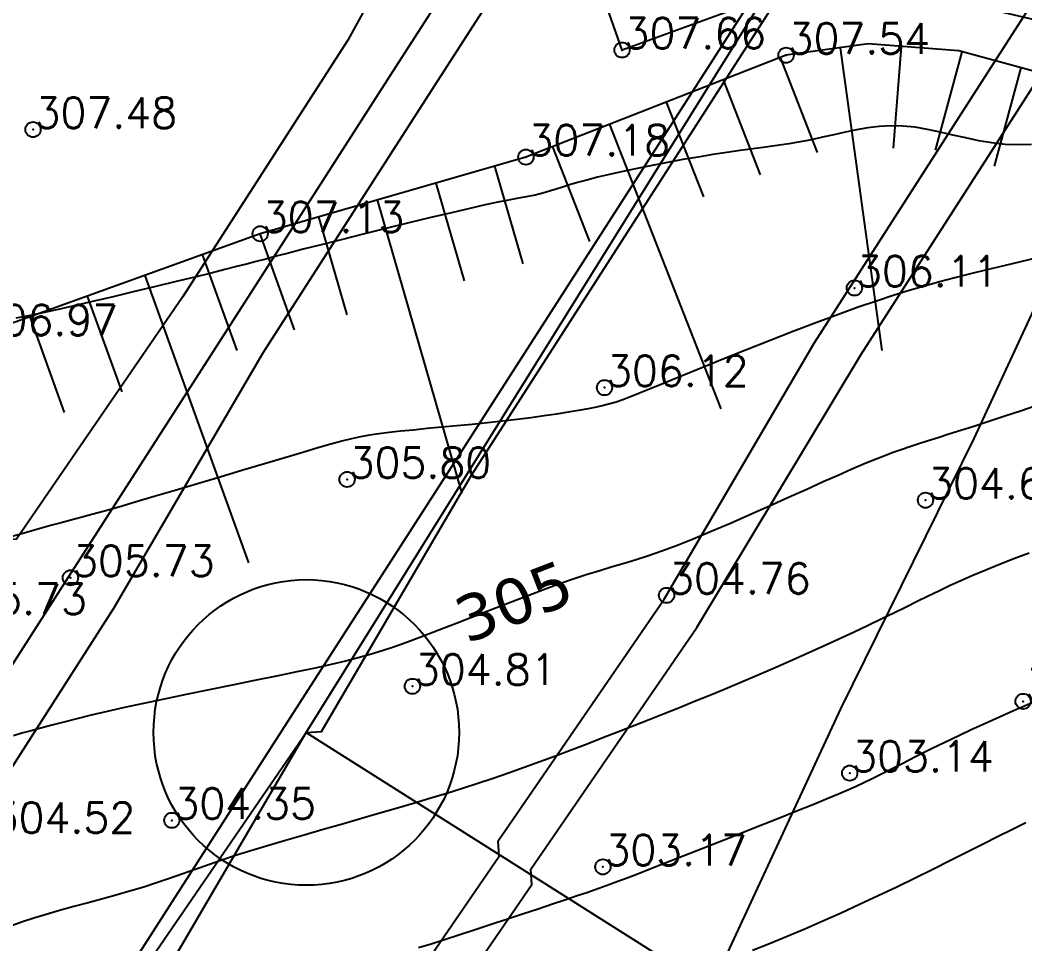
# Model space of a CAD drawing. Header units: millimetres. Extents: x 524954 to 526204, y 9523489 to 9524010.
# Drawn here: x 526035.92 to 526068.81, y 9523822.06 to 9523852.29 of the extents above; entities that cross this region are included whole.
import ezdxf
from ezdxf.enums import TextEntityAlignment as Align

# ---------------------------------------------------------------- set-up
doc = ezdxf.new("R2010")
doc.units = ezdxf.units.MM
doc.header["$PDMODE"] = 32
doc.header["$PDSIZE"] = 0.5
for name, color, linetype in [('CN_01_00', 3, 'Continuous'), ('CN_02_00', 4, 'Continuous'), ('CN_05_00', 6, 'Continuous'), ('Cotation Courbes de niveau', 7, 'Continuous'), ('Haut_Talus', 30, 'Continuous'), ('PLUME_1', 7, 'Continuous'), ('PLUME_2', 1, 'Continuous'), ('PLUME_3', 4, 'Continuous'), ('PLUME_4', 3, 'Continuous'), ('PLUME_5', 6, 'Continuous'), ('PLUME_6', 2, 'Continuous'), ('Talus', 2, 'Continuous'), ('TopoAlt', 3, 'Continuous'), ('TOPOJIS', 7, 'Continuous')]:
    doc.layers.add(name, color=color, linetype=linetype)
doc.layers.add('Trottoir', color=7, linetype='Continuous', true_color=0xff6666)
doc.styles.add('Simplex 1.0', font='Simplex.shx', dxfattribs={"width": 0.99, "height": 1})
doc.styles.add('Verdana 1.0', font='verdana.ttf', dxfattribs={"width": 0.99, "height": 1})

# ---------------------------------------------------------------- blocks, each defined once
blk = doc.blocks.new('TCPOINT M')
at = {"color": 0}
blk.add_point((0, 0), dxfattribs=at)
at = {"layer": 'TopoAlt', "style": 'Simplex 1.0', "width": 0.99}
blk.add_attdef('ALT', (0.15, 0.15), '', height=1, dxfattribs=at)

msp = doc.modelspace()

# ---------------------------------------------------------------- linework, layer by layer
at = {"layer": 'CN_01_00', "flags": 128}
for points, elevation in [([(526069.026, 9523848.218), (526068.594, 9523848.205), (526068.161, 9523848.222), (526067.729, 9523848.271), (526067.299, 9523848.344), (526066.873, 9523848.434), (526066.45, 9523848.532), (526066.033, 9523848.629), (526065.621, 9523848.716), (526065.216, 9523848.784), (526064.817, 9523848.826), (526064.427, 9523848.834), (526064.044, 9523848.812), (526063.666, 9523848.767), (526063.293, 9523848.702), (526062.924, 9523848.625), (526062.556, 9523848.542), (526062.19, 9523848.457), (526061.823, 9523848.377), (526061.456, 9523848.306), (526061.083, 9523848.243), (526060.704, 9523848.186), (526060.315, 9523848.131), (526059.912, 9523848.077), (526059.493, 9523848.02), (526059.056, 9523847.959), (526058.596, 9523847.89), (526058.113, 9523847.812), (526057.615, 9523847.725), (526057.11, 9523847.633), (526056.609, 9523847.536), (526056.12, 9523847.438), (526055.653, 9523847.338), (526055.217, 9523847.241), (526054.822, 9523847.147), (526054.474, 9523847.057), (526054.171, 9523846.974), (526053.905, 9523846.897), (526053.672, 9523846.825), (526053.465, 9523846.76), (526053.279, 9523846.702), (526053.107, 9523846.65), (526052.944, 9523846.606), (526052.783, 9523846.568), (526052.611, 9523846.532), (526052.416, 9523846.496), (526052.185, 9523846.452), (526051.904, 9523846.399), (526051.562, 9523846.33), (526051.145, 9523846.242), (526050.64, 9523846.129), (526050.04, 9523845.99), (526049.365, 9523845.83), (526048.642, 9523845.654), (526047.895, 9523845.47), (526047.15, 9523845.285), (526046.435, 9523845.106), (526045.774, 9523844.939), (526045.193, 9523844.791), (526044.71, 9523844.667), (526044.308, 9523844.562), (526043.961, 9523844.472), (526043.645, 9523844.389), (526043.333, 9523844.308), (526043.001, 9523844.223), (526042.624, 9523844.127), (526042.175, 9523844.015), (526041.637, 9523843.883), (526041.026, 9523843.733), (526040.363, 9523843.573), (526039.671, 9523843.407), (526038.974, 9523843.241), (526038.293, 9523843.081), (526037.65, 9523842.932), (526037.07, 9523842.801), (526036.568, 9523842.692), (526036.143, 9523842.602), (526035.785, 9523842.532)], 307), ([(526048.966, 9523821.935), (526049.373, 9523822.063), (526049.813, 9523822.203), (526050.286, 9523822.356), (526050.789, 9523822.519), (526051.312, 9523822.691), (526051.842, 9523822.865), (526052.367, 9523823.039), (526052.874, 9523823.208), (526053.35, 9523823.367), (526053.782, 9523823.511), (526054.159, 9523823.638), (526054.473, 9523823.744), (526054.741, 9523823.835), (526054.984, 9523823.921), (526055.226, 9523824.008), (526055.489, 9523824.106), (526055.794, 9523824.223), (526056.164, 9523824.366), (526056.622, 9523824.545), (526057.181, 9523824.765), (526057.822, 9523825.017), (526058.519, 9523825.292), (526059.243, 9523825.578), (526059.967, 9523825.865), (526060.665, 9523826.143), (526061.309, 9523826.399), (526061.871, 9523826.625), (526062.333, 9523826.812), (526062.708, 9523826.967), (526063.019, 9523827.1), (526063.289, 9523827.22), (526063.54, 9523827.337), (526063.793, 9523827.46), (526064.071, 9523827.601), (526064.398, 9523827.767), (526064.79, 9523827.967), (526065.251, 9523828.2), (526065.779, 9523828.463), (526066.373, 9523828.751), (526067.032, 9523829.063), (526067.755, 9523829.395), (526068.539, 9523829.743), (526069.384, 9523830.104)], 303)]:
    msp.add_lwpolyline(points, dxfattribs=dict(at, elevation=elevation))
at = {"layer": 'CN_02_00', "flags": 128}
for points, elevation in [([(526069.212, 9523844.515), (526068.67, 9523844.386), (526068.117, 9523844.252), (526067.565, 9523844.118), (526067.028, 9523843.984), (526066.514, 9523843.853), (526066.016, 9523843.722), (526065.521, 9523843.585), (526065.02, 9523843.438), (526064.499, 9523843.277), (526063.948, 9523843.096), (526063.354, 9523842.892), (526062.707, 9523842.659), (526062, 9523842.396), (526061.249, 9523842.109), (526060.476, 9523841.808), (526059.702, 9523841.503), (526058.95, 9523841.202), (526058.239, 9523840.916), (526057.593, 9523840.653), (526057.032, 9523840.424), (526056.572, 9523840.235), (526056.2, 9523840.084), (526055.897, 9523839.963), (526055.647, 9523839.868), (526055.428, 9523839.792), (526055.224, 9523839.731), (526055.015, 9523839.677), (526054.783, 9523839.626), (526054.512, 9523839.572), (526054.203, 9523839.516), (526053.859, 9523839.458), (526053.481, 9523839.399), (526053.075, 9523839.339), (526052.642, 9523839.28), (526052.187, 9523839.222), (526051.711, 9523839.166), (526051.219, 9523839.113), (526050.719, 9523839.062), (526050.218, 9523839.013), (526049.725, 9523838.966), (526049.248, 9523838.921), (526048.796, 9523838.877), (526048.376, 9523838.835), (526047.997, 9523838.793), (526047.663, 9523838.75), (526047.359, 9523838.705), (526047.069, 9523838.652), (526046.773, 9523838.588), (526046.453, 9523838.51), (526046.092, 9523838.412), (526045.671, 9523838.292), (526045.172, 9523838.146), (526044.584, 9523837.971), (526043.922, 9523837.773), (526043.21, 9523837.56), (526042.471, 9523837.338), (526041.726, 9523837.115), (526041, 9523836.899), (526040.315, 9523836.696), (526039.693, 9523836.513), (526039.152, 9523836.357), (526038.684, 9523836.225), (526038.276, 9523836.111), (526037.913, 9523836.013), (526037.583, 9523835.924), (526037.272, 9523835.84), (526036.967, 9523835.758), (526036.654, 9523835.672), (526036.322, 9523835.579), (526035.976, 9523835.481), (526035.623, 9523835.379)], 306), ([(526068.948, 9523834.849), (526068.45, 9523834.659), (526067.976, 9523834.473), (526067.527, 9523834.292), (526067.106, 9523834.116), (526066.715, 9523833.945), (526066.345, 9523833.776), (526065.99, 9523833.608), (526065.64, 9523833.438), (526065.286, 9523833.264), (526064.921, 9523833.083), (526064.536, 9523832.893), (526064.123, 9523832.692), (526063.675, 9523832.478), (526063.197, 9523832.253), (526062.694, 9523832.02), (526062.173, 9523831.781), (526061.639, 9523831.541), (526061.1, 9523831.301), (526060.561, 9523831.064), (526060.029, 9523830.834), (526059.508, 9523830.612), (526058.997, 9523830.398), (526058.494, 9523830.19), (526057.997, 9523829.987), (526057.502, 9523829.788), (526057.008, 9523829.59), (526056.513, 9523829.394), (526056.012, 9523829.196), (526055.506, 9523828.998), (526054.994, 9523828.798), (526054.479, 9523828.599), (526053.962, 9523828.401), (526053.445, 9523828.206), (526052.929, 9523828.015), (526052.416, 9523827.828), (526051.908, 9523827.649), (526051.405, 9523827.476), (526050.905, 9523827.309), (526050.401, 9523827.146), (526049.892, 9523826.985), (526049.371, 9523826.825), (526048.835, 9523826.664), (526048.28, 9523826.5), (526047.7, 9523826.332), (526047.095, 9523826.158), (526046.473, 9523825.98), (526045.843, 9523825.801), (526045.218, 9523825.621), (526044.608, 9523825.444), (526044.022, 9523825.271), (526043.473, 9523825.105), (526042.971, 9523824.947), (526042.523, 9523824.8), (526042.119, 9523824.661), (526041.75, 9523824.53), (526041.401, 9523824.404), (526041.061, 9523824.282), (526040.718, 9523824.161), (526040.36, 9523824.041), (526039.974, 9523823.919), (526039.553, 9523823.794), (526039.102, 9523823.666), (526038.632, 9523823.537), (526038.154, 9523823.407), (526037.678, 9523823.277), (526037.215, 9523823.148), (526036.775, 9523823.021), (526036.368, 9523822.897), (526036.002, 9523822.776), (526035.671, 9523822.657)], 304), ([(526059.89, 9523821.85), (526060.454, 9523822.076), (526061.026, 9523822.311), (526061.608, 9523822.556), (526062.198, 9523822.811), (526062.795, 9523823.077), (526063.4, 9523823.354), (526064.008, 9523823.639), (526064.614, 9523823.928), (526065.212, 9523824.22), (526065.8, 9523824.509), (526066.371, 9523824.794), (526066.92, 9523825.07), (526067.444, 9523825.335), (526067.938, 9523825.584), (526068.404, 9523825.818), (526068.844, 9523826.032)], 302)]:
    msp.add_lwpolyline(points, dxfattribs=dict(at, elevation=elevation))
at = {"layer": 'CN_05_00', "elevation": 305, "flags": 128}
msp.add_lwpolyline([(526069.32, 9523839.723), (526068.694, 9523839.508), (526068.12, 9523839.314), (526067.601, 9523839.142), (526067.133, 9523838.991), (526066.709, 9523838.856), (526066.324, 9523838.736), (526065.971, 9523838.626), (526065.644, 9523838.524), (526065.337, 9523838.427), (526065.044, 9523838.33), (526064.757, 9523838.232), (526064.469, 9523838.127), (526064.171, 9523838.014), (526063.854, 9523837.888), (526063.508, 9523837.744), (526063.125, 9523837.581), (526062.695, 9523837.393), (526062.211, 9523837.178), (526061.667, 9523836.934), (526061.074, 9523836.667), (526060.45, 9523836.386), (526059.809, 9523836.1), (526059.169, 9523835.819), (526058.545, 9523835.55), (526057.953, 9523835.303), (526057.41, 9523835.087), (526056.925, 9523834.907), (526056.488, 9523834.757), (526056.083, 9523834.628), (526055.693, 9523834.51), (526055.302, 9523834.395), (526054.894, 9523834.273), (526054.451, 9523834.134), (526053.959, 9523833.97), (526053.405, 9523833.774), (526052.802, 9523833.552), (526052.165, 9523833.311), (526051.514, 9523833.06), (526050.863, 9523832.807), (526050.231, 9523832.56), (526049.633, 9523832.328), (526049.088, 9523832.119), (526048.606, 9523831.938), (526048.174, 9523831.784), (526047.773, 9523831.649), (526047.385, 9523831.529), (526046.99, 9523831.418), (526046.57, 9523831.311), (526046.107, 9523831.202), (526045.58, 9523831.086), (526044.978, 9523830.958), (526044.313, 9523830.821), (526043.6, 9523830.676), (526042.859, 9523830.525), (526042.107, 9523830.373), (526041.362, 9523830.221), (526040.64, 9523830.071), (526039.961, 9523829.927), (526039.337, 9523829.79), (526038.768, 9523829.661), (526038.25, 9523829.54), (526037.78, 9523829.426), (526037.352, 9523829.318), (526036.962, 9523829.218), (526036.607, 9523829.124), (526036.282, 9523829.035), (526035.983, 9523828.953), (526035.704, 9523828.873)], dxfattribs=at)
at = {"layer": 'Haut_Talus', "flags": 128}
msp.add_lwpolyline([(526171.033, 9523866.062), (526156.593, 9523865.719), (526127.429, 9523864.659), (526104.337, 9523863.009), (526102.126, 9523862.69), (526100.567, 9523862.248), (526096.886, 9523861.016), (526092.485, 9523857.645), (526088.608, 9523854.425), (526083.723, 9523851.792), (526080.674, 9523850.887), (526074.664, 9523849.851), (526070.573, 9523850.218), (526066.649, 9523851.282), (526063.677, 9523851.512), (526060.991, 9523851.142), (526052.479, 9523847.81), (526043.781, 9523845.3), (526034.415, 9523841.924), (526030.413, 9523840.534), (526023.419, 9523838.01), (526017.005, 9523833.556), (526013.158, 9523827.175)], dxfattribs=at)
at = {"layer": 'PLUME_1'}
msp.add_lwpolyline([(525458.473, 9523640.258), (525480.389, 9523635.341), (525499.593, 9523633.233), (525627.749, 9523622.033), (525657.425, 9523620.69), (525687.455, 9523621.378), (525717.375, 9523623.562), (525747.113, 9523628.239), (525776.244, 9523634.376), (525805.193, 9523643.006), (525833.533, 9523653.096), (525860.731, 9523665.108), (525887.284, 9523679.078), (525913.194, 9523695.007), (525937.497, 9523712.322), (525960.695, 9523731.06), (525982.749, 9523751.721), (526003.235, 9523773.269), (526022.079, 9523796.703), (526039.853, 9523821.062), (526045.291, 9523828.979), (526068.175, 9523865.742)], dxfattribs=at)
msp.add_circle((526045.291, 9523828.979), 5, dxfattribs=at)
at = {"layer": 'PLUME_2'}
msp.add_lwpolyline([(526045.291, 9523828.979), (526146.205, 9523765.156)], dxfattribs=at)
at = {"layer": 'PLUME_3'}
for points in [[(526068.175, 9523865.742), (526066.363, 9523863.103), (526060.961, 9523854.688), (526055.559, 9523846.272), (526050.158, 9523837.856), (526044.756, 9523829.441), (526044.756, 9523829.441), (526039.354, 9523821.025), (526033.454, 9523812.573), (526028.016, 9523804.656), (526027.517, 9523804.62), (526021.58, 9523796.667), (526015.644, 9523788.714)], [(526016.179, 9523788.251), (526022.614, 9523796.241), (526022.614, 9523796.241), (526028.551, 9523804.194), (526034.488, 9523812.148), (526039.889, 9523820.563), (526040.388, 9523820.599), (526045.291, 9523828.979), (526045.79, 9523829.015), (526050.693, 9523837.394), (526056.094, 9523845.81), (526061.496, 9523854.225), (526066.898, 9523862.641), (526068.71, 9523865.28)]]:
    msp.add_lwpolyline(points, dxfattribs=at)
at = {"layer": 'PLUME_4'}
for points in [[(526058.726, 9523871.57), (526056.913, 9523868.931), (526051.512, 9523860.515), (526046.645, 9523851.637), (526041.243, 9523843.222), (526035.805, 9523835.305), (526035.307, 9523835.268), (526029.869, 9523827.352), (526023.932, 9523819.398), (526017.959, 9523811.944), (526017.46, 9523811.907), (526011.487, 9523804.453), (526004.443, 9523797.923), (525998.47, 9523790.468), (525998.507, 9523789.969), (525991.463, 9523783.439), (525986.025, 9523775.522), (525979.018, 9523768.494), (525979.018, 9523768.494), (525971.44, 9523762.426), (525963.327, 9523756.82), (525953.535, 9523753.599)], [(526058.726, 9523871.57), (526056.913, 9523868.931), (526051.512, 9523860.515), (526046.645, 9523851.637), (526041.243, 9523843.222), (526035.805, 9523835.305), (526035.307, 9523835.268), (526029.869, 9523827.352), (526023.932, 9523819.398), (526017.959, 9523811.944), (526017.46, 9523811.907), (526011.487, 9523804.453), (526004.443, 9523797.923), (525998.47, 9523790.468), (525998.507, 9523789.969), (525991.463, 9523783.439), (525986.025, 9523775.522), (525979.018, 9523768.494), (525979.018, 9523768.494), (525971.44, 9523762.426), (525963.327, 9523756.82), (525953.535, 9523753.599)], [(526052.411, 9523786.384), (526056.171, 9523796.685), (526056.757, 9523809.261), (526057.256, 9523809.297), (526058.449, 9523820.414), (526058.449, 9523820.414), (526062.781, 9523829.754), (526067.149, 9523838.595), (526071.48, 9523847.936), (526076.347, 9523856.813), (526078.16, 9523859.452)], [(526052.411, 9523786.384), (526056.171, 9523796.685), (526056.757, 9523809.261), (526057.256, 9523809.297), (526058.449, 9523820.414), (526058.449, 9523820.414), (526062.781, 9523829.754), (526067.149, 9523838.595), (526071.48, 9523847.936), (526076.347, 9523856.813), (526078.16, 9523859.452)]]:
    msp.add_lwpolyline(points, dxfattribs=at)
at = {"layer": 'PLUME_5'}
for points in [[(526061.864, 9523869.793), (526060.087, 9523866.656), (526054.686, 9523858.24), (526049.284, 9523849.825), (526043.882, 9523841.409), (526038.979, 9523833.03), (526038.979, 9523833.03), (526033.578, 9523824.614), (526027.641, 9523816.661), (526022.203, 9523808.744), (526022.203, 9523808.744), (526016.266, 9523800.791), (526010.293, 9523793.336)], [(526028.427, 9523792.153), (526034.364, 9523800.107), (526040.301, 9523808.06), (526045.702, 9523816.475), (526046.165, 9523817.01), (526051.603, 9523824.927), (526051.566, 9523825.426), (526057.004, 9523833.343), (526061.907, 9523841.722), (526067.309, 9523850.138), (526072.711, 9523858.553), (526074.487, 9523861.691)]]:
    msp.add_lwpolyline(points, dxfattribs=at)
at = {"layer": 'PLUME_6'}
for points in [[(526060.794, 9523870.718), (526059.017, 9523867.58), (526053.616, 9523859.165), (526048.214, 9523850.749), (526042.812, 9523842.334), (526037.41, 9523833.918), (526037.41, 9523833.918), (526032.009, 9523825.502), (526026.571, 9523817.586), (526021.133, 9523809.669), (526021.133, 9523809.669), (526015.196, 9523801.715), (526008.724, 9523794.224)], [(526029.497, 9523791.229), (526035.434, 9523799.182), (526041.371, 9523807.135), (526047.271, 9523815.587), (526047.235, 9523816.086), (526052.673, 9523824.003), (526052.636, 9523824.502), (526058.074, 9523832.418), (526063.44, 9523841.333), (526068.841, 9523849.748), (526074.243, 9523858.164), (526076.056, 9523860.803)]]:
    msp.add_lwpolyline(points, dxfattribs=at)
at = {"layer": 'Talus'}
for p, q in [((526062.766, 9523851.386), (526064.13, 9523841.48)), ((526062.766, 9523851.386), (526064.13, 9523841.48)), ((526064.754, 9523851.429), (526064.497, 9523848.105)), ((526064.754, 9523851.429), (526064.497, 9523848.105)), ((526066.745, 9523851.256), (526065.872, 9523848.039)), ((526066.745, 9523851.256), (526065.872, 9523848.039)), ((526060.797, 9523851.066), (526062.012, 9523847.962)), ((526060.797, 9523851.066), (526062.012, 9523847.962)), ((526068.675, 9523850.733), (526067.803, 9523847.516)), ((526068.675, 9523850.733), (526067.803, 9523847.516)), ((526058.934, 9523850.337), (526060.149, 9523847.233)), ((526058.934, 9523850.337), (526060.149, 9523847.233)), ((526057.072, 9523849.607), (526058.287, 9523846.504)), ((526057.072, 9523849.607), (526058.287, 9523846.504)), ((526055.209, 9523848.878), (526058.855, 9523839.567)), ((526055.209, 9523848.878), (526058.855, 9523839.567)), ((526053.347, 9523848.149), (526054.562, 9523845.045)), ((526053.347, 9523848.149), (526054.562, 9523845.045)), ((526051.453, 9523847.514), (526052.377, 9523844.311)), ((526051.453, 9523847.514), (526052.377, 9523844.311)), ((526049.531, 9523846.959), (526050.455, 9523843.757)), ((526049.531, 9523846.959), (526050.455, 9523843.757)), ((526047.61, 9523846.405), (526050.382, 9523836.797)), ((526047.61, 9523846.405), (526050.382, 9523836.797)), ((526045.688, 9523845.85), (526046.612, 9523842.648)), ((526045.688, 9523845.85), (526046.612, 9523842.648)), ((526043.767, 9523845.295), (526044.897, 9523842.159)), ((526043.767, 9523845.295), (526044.897, 9523842.159)), ((526041.885, 9523844.617), (526043.016, 9523841.481)), ((526041.885, 9523844.617), (526043.016, 9523841.481)), ((526040.004, 9523843.939), (526043.395, 9523834.531)), ((526040.004, 9523843.939), (526043.395, 9523834.531)), ((526038.122, 9523843.261), (526039.253, 9523840.125)), ((526038.122, 9523843.261), (526039.253, 9523840.125)), ((526036.241, 9523842.582), (526037.371, 9523839.447)), ((526036.241, 9523842.582), (526037.371, 9523839.447))]:
    msp.add_line(p, q, dxfattribs=at)
at = {"layer": 'Trottoir', "flags": 128}
msp.add_lwpolyline([(526170.933, 9523867.731), (526164.935, 9523867.549), (526149.156, 9523867.004), (526126.848, 9523866.163), (526122.094, 9523865.942), (526104.15, 9523864.303), (526101.853, 9523863.972), (526100.18, 9523863.497), (526096.264, 9523862.186), (526091.669, 9523858.668), (526087.873, 9523855.514), (526083.218, 9523853.006), (526079.344, 9523851.832), (526074.626, 9523851.435), (526070.799, 9523851.91), (526065.759, 9523853.102), (526062.699, 9523853.364), (526059.346, 9523852.66), (526055.623, 9523851.314), (526054.995, 9523853.117)], dxfattribs=at)

# ---------------------------------------------------------------- block references
at = {"layer": 'TOPOJIS'}
ref = msp.add_blockref('TCPOINT M', (526055.623, 9523851.314, 307.66), dxfattribs=at)
ref.add_attrib('ALT', '307.66', (526055.673, 9523851.364, 307.66), dxfattribs={"layer": 'TopoAlt', "height": 1, "style": 'Simplex 1.0', "width": 0.99})
ref = msp.add_blockref('TCPOINT M', (526060.991, 9523851.142, 307.54), dxfattribs=at)
ref.add_attrib('ALT', '307.54', (526061.041, 9523851.192, 307.54), dxfattribs={"layer": 'TopoAlt', "height": 1, "style": 'Simplex 1.0', "width": 0.99})
ref = msp.add_blockref('TCPOINT M', (526036.346, 9523848.709, 307.48), dxfattribs=at)
ref.add_attrib('ALT', '307.48', (526036.396, 9523848.759, 307.48), dxfattribs={"layer": 'TopoAlt', "height": 1, "style": 'Simplex 1.0', "width": 0.99})
ref = msp.add_blockref('TCPOINT M', (526052.479, 9523847.81, 307.18), dxfattribs=at)
ref.add_attrib('ALT', '307.18', (526052.529, 9523847.86, 307.18), dxfattribs={"layer": 'TopoAlt', "height": 1, "style": 'Simplex 1.0', "width": 0.99})
ref = msp.add_blockref('TCPOINT M', (526043.781, 9523845.3, 307.13), dxfattribs=at)
ref.add_attrib('ALT', '307.13', (526043.831, 9523845.35, 307.13), dxfattribs={"layer": 'TopoAlt', "height": 1, "style": 'Simplex 1.0', "width": 0.99})
ref = msp.add_blockref('TCPOINT M', (526063.231, 9523843.524, 306.11), dxfattribs=at)
ref.add_attrib('ALT', '306.11', (526063.281, 9523843.574, 306.11), dxfattribs={"layer": 'TopoAlt', "height": 1, "style": 'Simplex 1.0', "width": 0.99})
ref = msp.add_blockref('TCPOINT M', (526034.415, 9523841.924, 306.97), dxfattribs=at)
ref.add_attrib('ALT', '306.97', (526034.465, 9523841.974, 306.97), dxfattribs={"layer": 'TopoAlt', "height": 1, "style": 'Simplex 1.0', "width": 0.99})
ref = msp.add_blockref('TCPOINT M', (526055.05, 9523840.263, 306.12), dxfattribs=at)
ref.add_attrib('ALT', '306.12', (526055.1, 9523840.313, 306.12), dxfattribs={"layer": 'TopoAlt', "height": 1, "style": 'Simplex 1.0', "width": 0.99})
ref = msp.add_blockref('TCPOINT M', (526046.625, 9523837.259, 305.8), dxfattribs=at)
ref.add_attrib('ALT', '305.80', (526046.675, 9523837.309, 305.8), dxfattribs={"layer": 'TopoAlt', "height": 1, "style": 'Simplex 1.0', "width": 0.99})
ref = msp.add_blockref('TCPOINT M', (526065.556, 9523836.58, 304.62), dxfattribs=at)
ref.add_attrib('ALT', '304.62', (526065.606, 9523836.63, 304.62), dxfattribs={"layer": 'TopoAlt', "height": 1, "style": 'Simplex 1.0', "width": 0.99})
ref = msp.add_blockref('TCPOINT M', (526037.571, 9523834.042, 305.73), dxfattribs=at)
ref.add_attrib('ALT', '305.73', (526037.621, 9523834.092, 305.73), dxfattribs={"layer": 'TopoAlt', "height": 1, "style": 'Simplex 1.0', "width": 0.99})
ref = msp.add_blockref('TCPOINT M', (526057.082, 9523833.467, 304.76), dxfattribs=at)
ref.add_attrib('ALT', '304.76', (526057.132, 9523833.517, 304.76), dxfattribs={"layer": 'TopoAlt', "height": 1, "style": 'Simplex 1.0', "width": 0.99})
ref = msp.add_blockref('TCPOINT M', (526033.393, 9523832.799, 305.73), dxfattribs=at)
ref.add_attrib('ALT', '305.73', (526033.443, 9523832.849, 305.73), dxfattribs={"layer": 'TopoAlt', "height": 1, "style": 'Simplex 1.0', "width": 0.99})
ref = msp.add_blockref('TCPOINT M', (526048.762, 9523830.488, 304.81), dxfattribs=at)
ref.add_attrib('ALT', '304.81', (526048.812, 9523830.538, 304.81), dxfattribs={"layer": 'TopoAlt', "height": 1, "style": 'Simplex 1.0', "width": 0.99})
ref = msp.add_blockref('TCPOINT M', (526068.75, 9523829.996, 303), dxfattribs=at)
ref.add_attrib('ALT', '303.00', (526068.8, 9523830.046, 303), dxfattribs={"layer": 'TopoAlt', "height": 1, "style": 'Simplex 1.0', "width": 0.99})
ref = msp.add_blockref('TCPOINT M', (526063.074, 9523827.648, 303.14), dxfattribs=at)
ref.add_attrib('ALT', '303.14', (526063.124, 9523827.698, 303.14), dxfattribs={"layer": 'TopoAlt', "height": 1, "style": 'Simplex 1.0', "width": 0.99})
ref = msp.add_blockref('TCPOINT M', (526040.89, 9523826.102, 304.35), dxfattribs=at)
ref.add_attrib('ALT', '304.35', (526040.94, 9523826.152, 304.35), dxfattribs={"layer": 'TopoAlt', "height": 1, "style": 'Simplex 1.0', "width": 0.99})
ref = msp.add_blockref('TCPOINT M', (526034.974, 9523825.64, 304.52), dxfattribs=at)
ref.add_attrib('ALT', '304.52', (526035.024, 9523825.69, 304.52), dxfattribs={"layer": 'TopoAlt', "height": 1, "style": 'Simplex 1.0', "width": 0.99})
ref = msp.add_blockref('TCPOINT M', (526054.996, 9523824.578, 303.17), dxfattribs=at)
ref.add_attrib('ALT', '303.17', (526055.046, 9523824.628, 303.17), dxfattribs={"layer": 'TopoAlt', "height": 1, "style": 'Simplex 1.0', "width": 0.99})

# ---------------------------------------------------------------- texts
at = {"layer": 'Cotation Courbes de niveau', "style": 'Verdana 1.0', "width": 0.99}
msp.add_text('305', height=1.5, rotation=21.0681, dxfattribs=at).set_placement((526052.079, 9523833.277, 305), align=Align.MIDDLE_CENTER)

doc.saveas('drawing.dxf')
